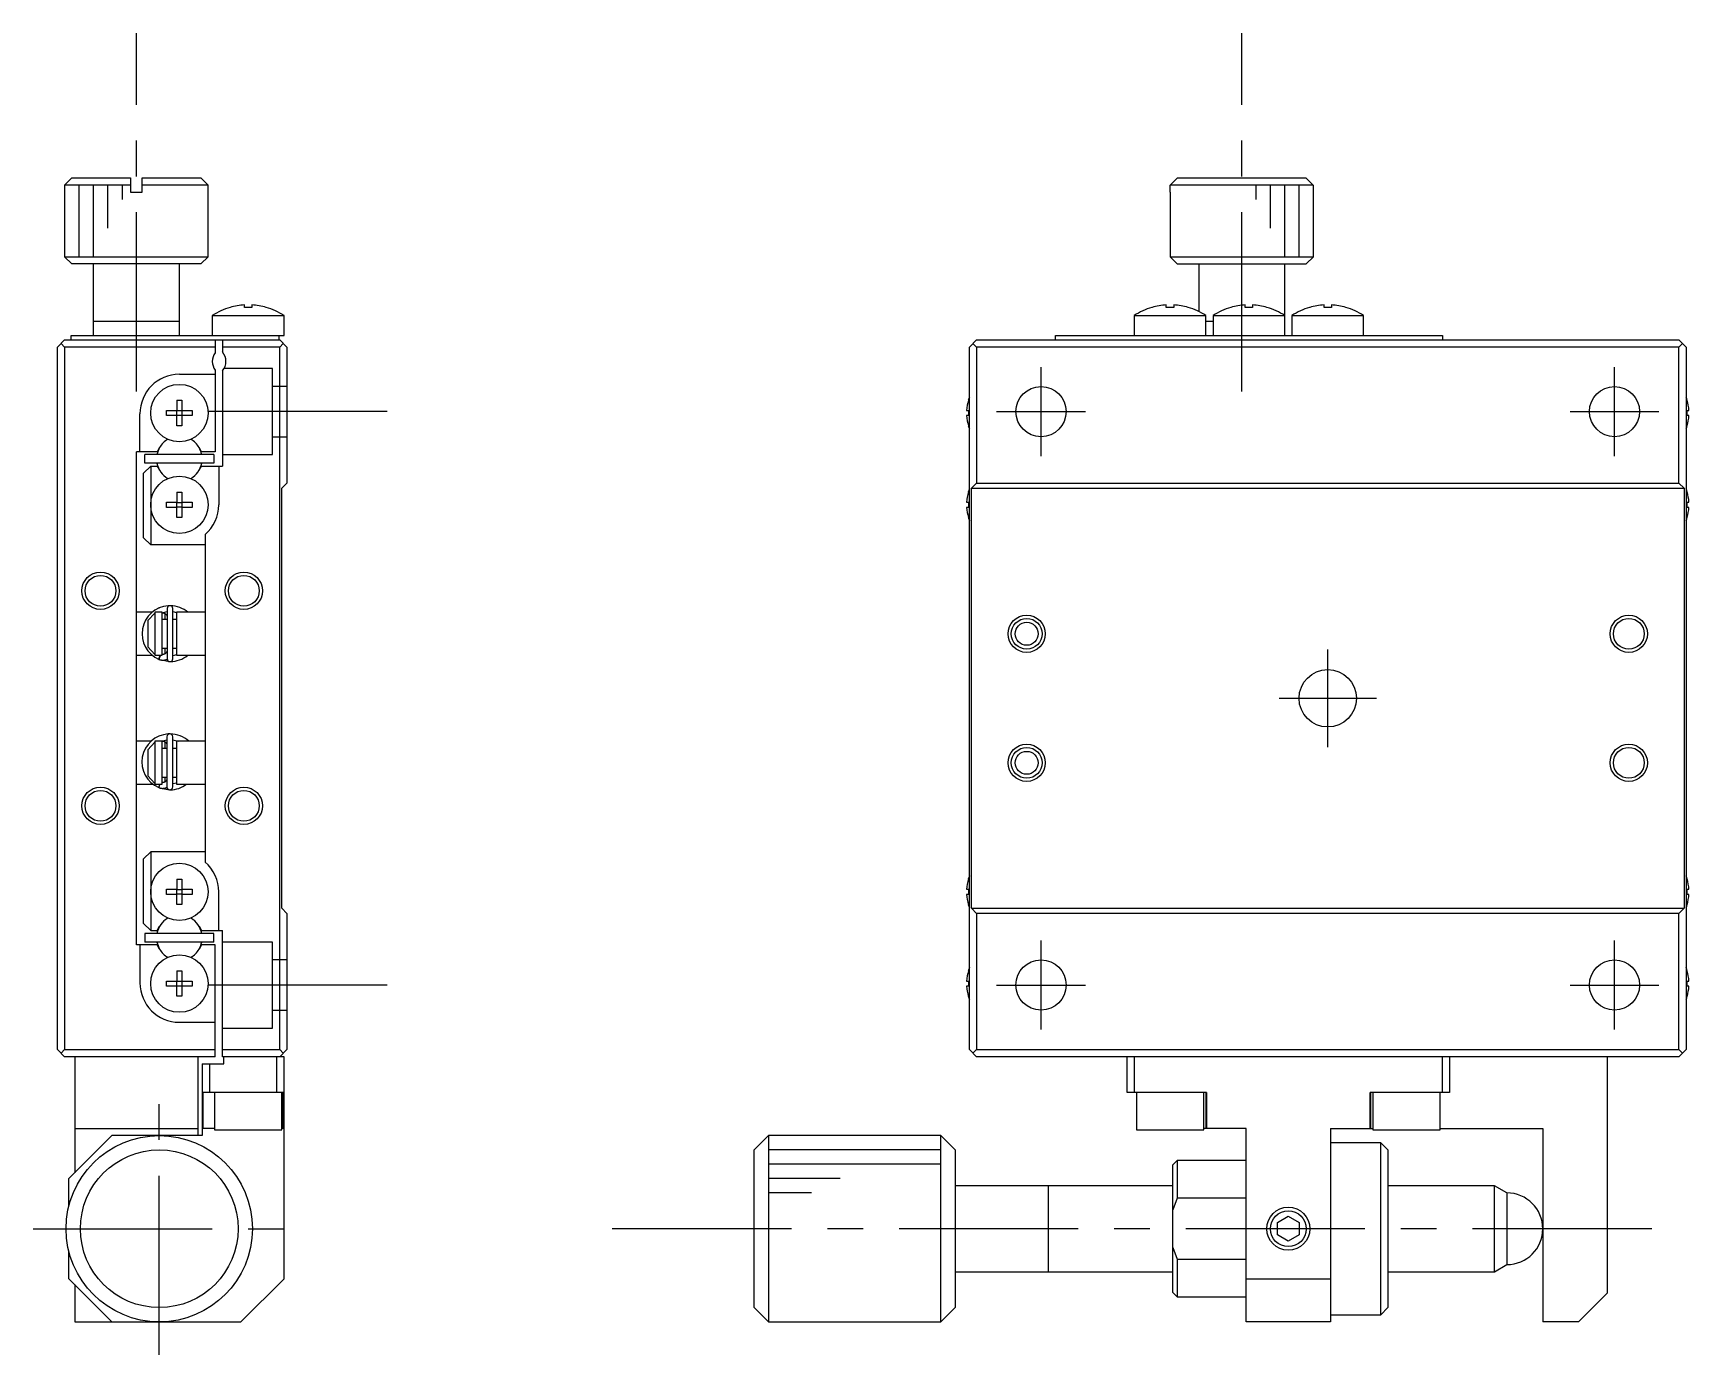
# Model space of a CAD drawing. Extents: x 98 to 394, y -4 to 200.
# Drawn here: x 278.4 to 393.9, y 66.4 to 158.6 of the extents above; entities that cross this region are included whole.
import ezdxf

# ---------------------------------------------------------------- set-up
doc = ezdxf.new("R2010")
doc.units = 0
doc.header["$LTSCALE"] = 10
doc.linetypes.add('CENTER', pattern=[2, 1.25, -0.25, 0.25, -0.25])
doc.linetypes.add('DASHED', pattern=[3.5, 2, -1.5])
doc.layers.get('0').update_dxf_attribs({"linetype": 'CONTINUOUS'})
doc.layers.add('CENTER', color=1, linetype='CENTER')

msp = doc.modelspace()

# ---------------------------------------------------------------- linework, layer by layer
at = {"color": 7, "linetype": 'CONTINUOUS'}
for p, q in [((281.141498, 148.468422), (280.641498, 147.968422)), ((285.241498, 147.968422), (280.641498, 147.968422)), ((280.641498, 147.968422), (280.641498, 142.968422)), ((281.141498, 148.468422), (285.241498, 148.468422)), ((285.241498, 148.468422), (285.241498, 147.468422)), ((286.041498, 148.468422), (290.141498, 148.468422)), ((286.041498, 147.468422), (286.041498, 148.468422)), ((290.641498, 147.968422), (286.041498, 147.968422)), ((290.641498, 147.968422), (290.141498, 148.468422)), ((290.641498, 142.968422), (290.641498, 147.968422)), ((357.762708, 147.968422), (358.264496, 148.468422)), ((357.762708, 147.468422), (357.762708, 147.968422)), ((367.730657, 147.968422), (357.762708, 147.968422)), ((358.264496, 148.468422), (367.22887, 148.468422)), ((367.22887, 148.468422), (367.730657, 147.968422)), ((367.730657, 147.968422), (367.730657, 147.468422)), ((285.241498, 147.468422), (286.041498, 147.468422)), ((357.746683, 147.468422), (357.762708, 147.468422)), ((357.746683, 147.468422), (357.746683, 142.968422)), ((367.730657, 147.468422), (367.746683, 147.468422)), ((367.746683, 142.968422), (367.746683, 147.468422)), ((280.641498, 142.968422), (290.641498, 142.968422)), ((280.641498, 142.968422), (281.141498, 142.468422)), ((290.141498, 142.468422), (281.141498, 142.468422)), ((282.641498, 142.468422), (282.641498, 137.468422)), ((288.641498, 137.468422), (288.641498, 142.468422)), ((290.141498, 142.468422), (290.641498, 142.968422)), ((357.746683, 142.968422), (367.746683, 142.968422)), ((357.746683, 142.968422), (358.246683, 142.468422)), ((358.246683, 142.468422), (367.246683, 142.468422)), ((359.746683, 142.468422), (359.746683, 139.149551)), ((365.746683, 137.468422), (365.746683, 142.468422)), ((367.246683, 142.468422), (367.746683, 142.968422)), ((290.941498, 138.86008), (295.941498, 138.86008)), ((290.941498, 138.86008), (290.941498, 137.468422)), ((292.182908, 139.431003), (292.179565, 139.437858)), ((293.181498, 139.431003), (293.181498, 139.603375)), ((293.701498, 139.431003), (293.181498, 139.431003)), ((293.701498, 139.603375), (293.701498, 139.431003)), ((294.703431, 139.437858), (294.700087, 139.431003)), ((295.941498, 137.468422), (295.941498, 138.86008)), ((355.246683, 138.86008), (355.246683, 137.468422)), ((355.246683, 138.86008), (360.246683, 138.86008)), ((356.488093, 139.431003), (356.48475, 139.437858)), ((357.486683, 139.431003), (357.486683, 139.603375)), ((358.006683, 139.431003), (357.486683, 139.431003)), ((358.006683, 139.603375), (358.006683, 139.431003)), ((359.008616, 139.437858), (359.005272, 139.431003)), ((360.246683, 137.468422), (360.246683, 138.86008)), ((360.746683, 138.86008), (360.746683, 137.468422)), ((360.746683, 138.86008), (365.746683, 138.86008)), ((361.988093, 139.431003), (361.98475, 139.437858)), ((362.986683, 139.431003), (362.986683, 139.603375)), ((363.506683, 139.431003), (362.986683, 139.431003)), ((363.506683, 139.603375), (363.506683, 139.431003)), ((364.508616, 139.437858), (364.505272, 139.431003)), ((366.246683, 138.86008), (366.246683, 137.468422)), ((366.246683, 138.86008), (371.246683, 138.86008)), ((367.488093, 139.431003), (367.48475, 139.437858)), ((368.486683, 139.431003), (368.486683, 139.603375)), ((369.006683, 139.431003), (368.486683, 139.431003)), ((369.006683, 139.603375), (369.006683, 139.431003)), ((370.008616, 139.437858), (370.005272, 139.431003)), ((371.246683, 137.468422), (371.246683, 138.86008)), ((281.091498, 137.168422), (281.091498, 137.468422)), ((281.091498, 137.468422), (295.941498, 137.468422)), ((282.641498, 138.468422), (288.641498, 138.468422)), ((295.591498, 137.468422), (295.591498, 137.168422)), ((349.746683, 137.168422), (349.746683, 137.468422)), ((349.746683, 137.468422), (376.746683, 137.468422)), ((360.246683, 138.468422), (360.746683, 138.468422)), ((376.746683, 137.468422), (376.746683, 137.168422)), ((280.141498, 136.668422), (280.641498, 137.168422)), ((280.141498, 87.668422), (280.141498, 136.668422)), ((280.641498, 136.668422), (280.391498, 136.918422)), ((280.641498, 137.168422), (295.641498, 137.168422)), ((291.141498, 136.668422), (280.641498, 136.668422)), ((280.641498, 136.668422), (280.641498, 87.668422)), ((291.141498, 137.168422), (291.141498, 136.268422)), ((291.641498, 137.168422), (291.641498, 136.32986)), ((295.641498, 136.668422), (291.641498, 136.668422)), ((296.141498, 136.668422), (295.641498, 137.168422)), ((295.891498, 136.918422), (295.641498, 136.668422)), ((295.641498, 87.668422), (295.641498, 136.668422)), ((296.141498, 136.668422), (296.141498, 127.168422)), ((344.246683, 137.168422), (343.746683, 136.668422)), ((343.746683, 87.668422), (343.746683, 136.668422)), ((344.246683, 136.668422), (343.996683, 136.918422)), ((344.246683, 137.168422), (393.246683, 137.168422)), ((344.246683, 136.668422), (344.246683, 127.168422)), ((393.246683, 136.668422), (344.246683, 136.668422)), ((393.746683, 136.668422), (393.246683, 137.168422)), ((393.496683, 136.918422), (393.246683, 136.668422)), ((393.246683, 127.168422), (393.246683, 136.668422)), ((393.746683, 136.668422), (393.746683, 87.668422)), ((288.641498, 134.768422), (291.141498, 134.768422)), ((291.141498, 135.068422), (291.141498, 129.368422)), ((291.641498, 135.006985), (291.641498, 128.368422)), ((288.461498, 132.954784), (288.821498, 132.954784)), ((288.461498, 132.954784), (288.461498, 132.248422)), ((288.821498, 132.954784), (288.821498, 132.248422)), ((343.672539, 132.957038), (343.677161, 132.954784)), ((393.816204, 132.954784), (393.820827, 132.957038)), ((285.891498, 129.368422), (285.891498, 132.018422)), ((287.755136, 131.888422), (287.755136, 132.248422)), ((287.755136, 132.248422), (288.461498, 132.248422)), ((288.461498, 131.888422), (287.755136, 131.888422)), ((288.47187, 132.23805), (288.461498, 132.248422)), ((288.47187, 131.898795), (288.461498, 131.888422)), ((288.461498, 131.182061), (288.461498, 131.888422)), ((288.47187, 132.23805), (288.811126, 132.23805)), ((288.47187, 131.898795), (288.47187, 132.23805)), ((288.811126, 131.898795), (288.47187, 131.898795)), ((288.811126, 132.23805), (288.821498, 132.248422)), ((288.811126, 132.23805), (288.811126, 131.898795)), ((288.811126, 131.898795), (288.821498, 131.888422)), ((288.821498, 132.248422), (289.527859, 132.248422)), ((288.821498, 131.888422), (288.821498, 131.182061)), ((289.527859, 131.888422), (288.821498, 131.888422)), ((289.527859, 132.248422), (289.527859, 131.888422)), ((343.556824, 132.248422), (343.677161, 132.248422)), ((343.677161, 131.888422), (343.556824, 131.888422)), ((343.677161, 132.248422), (343.677161, 131.888422)), ((393.816204, 132.248422), (393.936542, 132.248422)), ((393.816204, 131.888422), (393.816204, 132.248422)), ((393.936542, 131.888422), (393.816204, 131.888422)), ((288.821498, 131.182061), (288.461498, 131.182061)), ((343.677161, 131.182061), (343.672539, 131.179807)), ((393.820827, 131.179807), (393.816204, 131.182061)), ((287.097086, 129.368422), (285.641498, 129.368422)), ((285.641498, 94.968422), (285.641498, 129.368422)), ((287.266683, 129.662172), (287.097086, 129.368422)), ((290.18591, 129.368422), (290.016313, 129.662172)), ((291.141498, 129.368422), (290.18591, 129.368422)), ((286.141498, 127.868422), (286.641498, 128.368422)), ((291.041498, 129.168422), (286.241498, 129.168422)), ((286.241498, 128.568422), (286.241498, 129.168422)), ((291.041498, 128.568422), (286.241498, 128.568422)), ((286.641498, 128.368422), (287.097086, 128.368422)), ((286.641498, 128.368422), (286.641498, 122.868422)), ((287.097086, 128.368422), (287.266683, 128.074672)), ((290.016313, 128.074672), (290.18591, 128.368422)), ((290.18591, 128.368422), (291.641498, 128.368422)), ((291.041498, 129.168422), (291.041498, 128.568422)), ((291.391498, 128.368422), (291.391498, 125.668422)), ((286.141498, 123.368422), (286.141498, 127.868422)), ((295.791498, 126.818422), (296.141498, 127.168422)), ((343.896683, 126.818422), (344.246683, 127.168422)), ((344.246683, 127.168422), (393.246683, 127.168422)), ((393.246683, 127.168422), (393.596683, 126.818422)), ((288.461498, 126.554784), (288.821498, 126.554784)), ((288.461498, 126.554784), (288.461498, 125.848422)), ((288.821498, 126.554784), (288.821498, 125.848422)), ((295.791498, 97.518422), (295.791498, 126.818422)), ((343.672539, 126.557038), (343.677161, 126.554784)), ((343.896683, 97.518422), (343.896683, 126.818422)), ((343.896683, 126.818422), (393.596683, 126.818422)), ((393.596683, 126.818422), (393.596683, 97.518422)), ((393.816204, 126.554784), (393.820827, 126.557038)), ((287.755136, 125.488422), (287.755136, 125.848422)), ((287.755136, 125.848422), (288.461498, 125.848422)), ((288.461498, 125.488422), (287.755136, 125.488422)), ((288.47187, 125.83805), (288.461498, 125.848422)), ((288.47187, 125.498795), (288.461498, 125.488422)), ((288.461498, 124.782061), (288.461498, 125.488422)), ((288.821498, 124.782061), (288.461498, 124.782061)), ((288.47187, 125.83805), (288.811126, 125.83805)), ((288.47187, 125.498795), (288.47187, 125.83805)), ((288.811126, 125.498795), (288.47187, 125.498795)), ((288.811126, 125.83805), (288.821498, 125.848422)), ((288.811126, 125.83805), (288.811126, 125.498795)), ((288.811126, 125.498795), (288.821498, 125.488422)), ((288.821498, 125.848422), (289.527859, 125.848422)), ((288.821498, 125.488422), (288.821498, 124.782061)), ((289.527859, 125.488422), (288.821498, 125.488422)), ((289.527859, 125.848422), (289.527859, 125.488422)), ((343.556824, 125.848422), (343.677161, 125.848422)), ((343.677161, 125.488422), (343.556824, 125.488422)), ((343.677161, 124.782061), (343.672539, 124.779807)), ((343.677161, 125.848422), (343.677161, 125.488422)), ((393.816204, 125.848422), (393.936542, 125.848422)), ((393.816204, 125.488422), (393.816204, 125.848422)), ((393.936542, 125.488422), (393.816204, 125.488422)), ((393.820827, 124.779807), (393.816204, 124.782061)), ((290.441498, 123.58936), (290.441498, 100.747485)), ((286.641498, 122.868422), (286.141498, 123.368422)), ((290.441498, 122.868422), (286.641498, 122.868422)), ((286.736559, 118.168422), (285.641498, 118.168422)), ((286.441498, 117.584938), (286.941498, 118.114106)), ((287.441498, 118.168422), (286.941498, 118.168422)), ((286.941498, 118.168422), (286.941498, 115.168422)), ((287.222774, 118.468434), (287.21252, 118.464012)), ((287.275001, 118.489312), (287.222334, 118.469285)), ((287.441318, 118.127022), (287.789346, 118.214468)), ((287.441484, 118.120171), (287.451269, 118.121797)), ((287.441498, 115.168422), (287.441498, 118.168422)), ((287.451269, 118.121797), (287.46599, 118.123604)), ((287.46599, 118.123604), (287.480788, 118.124656)), ((287.480788, 118.124656), (287.495623, 118.124951)), ((287.495623, 118.124951), (287.510457, 118.124488)), ((287.510457, 118.124488), (287.525249, 118.123267)), ((287.525249, 118.123267), (287.539962, 118.121292)), ((287.539962, 118.121292), (287.554554, 118.118569)), ((287.554554, 118.118569), (287.568989, 118.115105)), ((287.568989, 118.115105), (287.583229, 118.11091)), ((287.583229, 118.11091), (287.597236, 118.105998)), ((287.597236, 118.105998), (287.610974, 118.100381)), ((287.610974, 118.100381), (287.624408, 118.094077)), ((287.624408, 118.094077), (287.637504, 118.087103)), ((287.637504, 118.087103), (287.650229, 118.079478)), ((287.641498, 117.668422), (287.641498, 118.085172)), ((287.650229, 118.079478), (287.662552, 118.071225)), ((287.662552, 118.071225), (287.674443, 118.062366)), ((287.674443, 118.062366), (287.685872, 118.052925)), ((287.685872, 118.052925), (287.696814, 118.042928)), ((287.696814, 118.042928), (287.707242, 118.032401)), ((287.707242, 118.032401), (287.717132, 118.021371)), ((287.717132, 118.021371), (287.726461, 118.009869)), ((287.726461, 118.009869), (287.735209, 117.997923)), ((287.735209, 117.997923), (287.743356, 117.985563)), ((287.743356, 117.985563), (287.750884, 117.972821)), ((287.750884, 117.972821), (287.757776, 117.959727)), ((287.757776, 117.959727), (287.764019, 117.946316)), ((287.764019, 117.946316), (287.769597, 117.932618)), ((287.769597, 117.932618), (287.7745, 117.918667)), ((287.7745, 117.918667), (287.778718, 117.904497)), ((287.778718, 117.904497), (287.782242, 117.890142)), ((287.782242, 117.890142), (287.785064, 117.875635)), ((287.785064, 117.875635), (287.787178, 117.861011)), ((287.787178, 117.861011), (287.788582, 117.846304)), ((287.788582, 117.846304), (287.789271, 117.831548)), ((287.789271, 117.831548), (287.789348, 117.824858)), ((287.789347, 118.426469), (287.789347, 114.926469)), ((287.967408, 118.625242), (287.866784, 118.621616)), ((288.189347, 114.926469), (288.189347, 118.426469)), ((288.18935, 118.21415), (288.441611, 118.159844)), ((290.441498, 118.168422), (288.441498, 118.168422)), ((288.441498, 118.168422), (288.441498, 115.168422)), ((286.441498, 117.584938), (286.441498, 115.751907)), ((287.789347, 117.668422), (287.441498, 117.668422)), ((288.441498, 117.668422), (288.189347, 117.668422)), ((286.941498, 115.222739), (286.441498, 115.751907)), ((287.441498, 115.668422), (287.789347, 115.668422)), ((287.641498, 115.268204), (287.641498, 115.668422)), ((287.787977, 115.499359), (287.786223, 115.484697)), ((287.789019, 115.514091), (287.787977, 115.499359)), ((287.789348, 115.52808), (287.789019, 115.514091)), ((288.189347, 115.668422), (288.441498, 115.668422)), ((285.641498, 115.168422), (286.754838, 115.168422)), ((286.941498, 115.168422), (287.441498, 115.168422)), ((287.213462, 114.888461), (287.283139, 115.116748)), ((287.219, 114.899484), (287.218793, 114.894088)), ((287.218793, 114.894088), (287.219094, 114.889763)), ((287.219713, 114.905918), (287.219, 114.899484)), ((287.219094, 114.889763), (287.219558, 114.887547)), ((287.219558, 114.887547), (287.222334, 114.883653)), ((287.220927, 114.913349), (287.219713, 114.905918)), ((287.222635, 114.921733), (287.220927, 114.913349)), ((287.222334, 114.883653), (287.252724, 114.871499)), ((287.224827, 114.931016), (287.222635, 114.921733)), ((287.227489, 114.941143), (287.224827, 114.931016)), ((287.230605, 114.95205), (287.227489, 114.941143)), ((287.234155, 114.963669), (287.230605, 114.95205)), ((287.238118, 114.97593), (287.234155, 114.963669)), ((287.242468, 114.988757), (287.238118, 114.97593)), ((287.24718, 115.00207), (287.242468, 114.988757)), ((287.252224, 115.015787), (287.24718, 115.00207)), ((287.257569, 115.029824), (287.252224, 115.015787)), ((287.252724, 114.871499), (287.285385, 114.860246)), ((287.263182, 115.044094), (287.257569, 115.029824)), ((287.269028, 115.058508), (287.263182, 115.044094)), ((287.275071, 115.072978), (287.269028, 115.058508)), ((287.274329, 114.863388), (287.962024, 114.727788)), ((287.281274, 115.087415), (287.275071, 115.072978)), ((287.287599, 115.101729), (287.281274, 115.087415)), ((287.283139, 115.116748), (287.308576, 115.168434)), ((287.285385, 114.860246), (287.318557, 114.85064)), ((287.294006, 115.115832), (287.287599, 115.101729)), ((287.300456, 115.129636), (287.294006, 115.115832)), ((287.30691, 115.143058), (287.300456, 115.129636)), ((287.313326, 115.156013), (287.30691, 115.143058)), ((287.319667, 115.168422), (287.313326, 115.156013)), ((287.318557, 114.85064), (287.352159, 114.842706)), ((287.352159, 114.842706), (287.386106, 114.836462)), ((287.386106, 114.836462), (287.420317, 114.831923)), ((287.420317, 114.831923), (287.454707, 114.8291)), ((287.445012, 115.232141), (287.441485, 115.232767)), ((287.459702, 115.230012), (287.445012, 115.232141)), ((287.454707, 114.8291), (287.489192, 114.827998)), ((287.474479, 115.228637), (287.459702, 115.230012)), ((287.489305, 115.228019), (287.474479, 115.228637)), ((287.489192, 114.827998), (287.523689, 114.828622)), ((287.50414, 115.22816), (287.489305, 115.228019)), ((287.518946, 115.229058), (287.50414, 115.22816)), ((287.533682, 115.230709), (287.518946, 115.229058)), ((287.523689, 114.828622), (287.558112, 114.830968)), ((287.54831, 115.23311), (287.533682, 115.230709)), ((287.562792, 115.236251), (287.54831, 115.23311)), ((287.558112, 114.830968), (287.592378, 114.835031)), ((287.577091, 115.240123), (287.562792, 115.236251)), ((287.591171, 115.244715), (287.577091, 115.240123)), ((287.604994, 115.250012), (287.591171, 115.244715)), ((287.592378, 114.835031), (287.626402, 114.840801)), ((287.618528, 115.255999), (287.604994, 115.250012)), ((287.631737, 115.26266), (287.618528, 115.255999)), ((287.626402, 114.840801), (287.660103, 114.848264)), ((287.644591, 115.269974), (287.631737, 115.26266)), ((287.657057, 115.277921), (287.644591, 115.269974)), ((287.669106, 115.286481), (287.657057, 115.277921)), ((287.660103, 114.848264), (287.693397, 114.857403)), ((287.680709, 115.295629), (287.669106, 115.286481)), ((287.69184, 115.305341), (287.680709, 115.295629)), ((287.702472, 115.315592), (287.69184, 115.305341)), ((287.693397, 114.857403), (287.726202, 114.868195)), ((287.712581, 115.326354), (287.702472, 115.315592)), ((287.722145, 115.337602), (287.712581, 115.326354)), ((287.731141, 115.349306), (287.722145, 115.337602)), ((287.726202, 114.868195), (287.75844, 114.880614)), ((287.739551, 115.361437), (287.731141, 115.349306)), ((287.747355, 115.373965), (287.739551, 115.361437)), ((287.754535, 115.386859), (287.747355, 115.373965)), ((287.761078, 115.400089), (287.754535, 115.386859)), ((287.75844, 114.880614), (287.790029, 114.894631)), ((287.766967, 115.413623), (287.761078, 115.400089)), ((287.772191, 115.427427), (287.766967, 115.413623)), ((287.776737, 115.441471), (287.772191, 115.427427)), ((287.780597, 115.455719), (287.776737, 115.441471)), ((287.783761, 115.470139), (287.780597, 115.455719)), ((287.786223, 115.484697), (287.783761, 115.470139)), ((287.790029, 114.894631), (287.791787, 114.895467)), ((288.441632, 115.193236), (288.189375, 115.138488)), ((288.441498, 115.168422), (290.441498, 115.168422)), ((286.658859, 109.168422), (285.641498, 109.168422)), ((286.441498, 108.584938), (286.941498, 109.114106)), ((286.441498, 108.584938), (286.441498, 106.751907)), ((287.574002, 109.168422), (286.941498, 109.168422)), ((286.941498, 109.168422), (286.941498, 106.168422)), ((287.212035, 109.526477), (287.159124, 109.50289)), ((287.264261, 109.547354), (287.211594, 109.527328)), ((287.388672, 109.168536), (287.436552, 109.187309)), ((287.392622, 109.168501), (287.441252, 109.179946)), ((287.436552, 109.187309), (287.778607, 109.272511)), ((287.441252, 109.179946), (287.455251, 109.181646)), ((287.441498, 106.168422), (287.441498, 109.168422)), ((287.778608, 108.668422), (287.441498, 108.668422)), ((287.455251, 109.181646), (287.470049, 109.182699)), ((287.470049, 109.182699), (287.484884, 109.182994)), ((287.484884, 109.182994), (287.499718, 109.182531)), ((287.499718, 109.182531), (287.51451, 109.18131)), ((287.51451, 109.18131), (287.529222, 109.179335)), ((287.529222, 109.179335), (287.543815, 109.176611)), ((287.543815, 109.176611), (287.55825, 109.173147)), ((287.55825, 109.173147), (287.57249, 109.168953)), ((287.57249, 109.168953), (287.586497, 109.16404)), ((287.586497, 109.16404), (287.600235, 109.158424)), ((287.600235, 109.158424), (287.613669, 109.152119)), ((287.613669, 109.152119), (287.626765, 109.145145)), ((287.626765, 109.145145), (287.63949, 109.137521)), ((287.63949, 109.137521), (287.651813, 109.129268)), ((287.641498, 108.668422), (287.641498, 109.136248)), ((287.651813, 109.129268), (287.663704, 109.120408)), ((287.663704, 109.120408), (287.675133, 109.110968)), ((287.675133, 109.110968), (287.686075, 109.10097)), ((287.686075, 109.10097), (287.696503, 109.090443)), ((287.696503, 109.090443), (287.706393, 109.079414)), ((287.706393, 109.079414), (287.715722, 109.067912)), ((287.715722, 109.067912), (287.72447, 109.055965)), ((287.72447, 109.055965), (287.732617, 109.043605)), ((287.732617, 109.043605), (287.740145, 109.030863)), ((287.740145, 109.030863), (287.747037, 109.01777)), ((287.747037, 109.01777), (287.753279, 109.004358)), ((287.753279, 109.004358), (287.758858, 108.99066)), ((287.758858, 108.99066), (287.763761, 108.97671)), ((287.763761, 108.97671), (287.767979, 108.96254)), ((287.767979, 108.96254), (287.771502, 108.948184)), ((287.771502, 108.948184), (287.774324, 108.933677)), ((287.774324, 108.933677), (287.776439, 108.919053)), ((287.776439, 108.919053), (287.777842, 108.904346)), ((287.777842, 108.904346), (287.778532, 108.889591)), ((287.778532, 108.889591), (287.778608, 108.882901)), ((287.778608, 109.484512), (287.778608, 105.984512)), ((287.956669, 109.683285), (287.856044, 109.679658)), ((288.178608, 105.984512), (288.178608, 109.484512)), ((288.441498, 108.668422), (288.178608, 108.668422)), ((288.178611, 109.272192), (288.474434, 109.203959)), ((290.441498, 109.168422), (288.441498, 109.168422)), ((288.441498, 109.168422), (288.441498, 106.168422)), ((288.474434, 109.203959), (288.569319, 109.168558)), ((286.941498, 106.222739), (286.441498, 106.751907)), ((287.448963, 106.288055), (287.441485, 106.289043)), ((287.441498, 106.668422), (287.778608, 106.668422)), ((287.46374, 106.28668), (287.448963, 106.288055)), ((287.478566, 106.286062), (287.46374, 106.28668)), ((287.493401, 106.286202), (287.478566, 106.286062)), ((287.508206, 106.2871), (287.493401, 106.286202)), ((287.522942, 106.288752), (287.508206, 106.2871)), ((287.537571, 106.291152), (287.522942, 106.288752)), ((287.552053, 106.294293), (287.537571, 106.291152)), ((287.566352, 106.298166), (287.552053, 106.294293)), ((287.580432, 106.302757), (287.566352, 106.298166)), ((287.594255, 106.308055), (287.580432, 106.302757)), ((287.607789, 106.314042), (287.594255, 106.308055)), ((287.620998, 106.320702), (287.607789, 106.314042)), ((287.633851, 106.328016), (287.620998, 106.320702)), ((287.646318, 106.335964), (287.633851, 106.328016)), ((287.641498, 106.332845), (287.641498, 106.668422)), ((287.658366, 106.344523), (287.646318, 106.335964)), ((287.66997, 106.353671), (287.658366, 106.344523)), ((287.6811, 106.363383), (287.66997, 106.353671)), ((287.691733, 106.373634), (287.6811, 106.363383)), ((287.701842, 106.384397), (287.691733, 106.373634)), ((287.711406, 106.395645), (287.701842, 106.384397)), ((287.720402, 106.407348), (287.711406, 106.395645)), ((287.728812, 106.419479), (287.720402, 106.407348)), ((287.736615, 106.432007), (287.728812, 106.419479)), ((287.743796, 106.444902), (287.736615, 106.432007)), ((287.750338, 106.458132), (287.743796, 106.444902)), ((287.756228, 106.471665), (287.750338, 106.458132)), ((287.761451, 106.48547), (287.756228, 106.471665)), ((287.765998, 106.499513), (287.761451, 106.48547)), ((287.769858, 106.513761), (287.765998, 106.499513)), ((287.773022, 106.528182), (287.769858, 106.513761)), ((287.775484, 106.54274), (287.773022, 106.528182)), ((287.777238, 106.557402), (287.775484, 106.54274)), ((287.77828, 106.572133), (287.777238, 106.557402)), ((287.778608, 106.586123), (287.77828, 106.572133)), ((288.178608, 106.668422), (288.441498, 106.668422)), ((285.641498, 106.168422), (286.82008, 106.168422)), ((286.941498, 106.168422), (287.441498, 106.168422)), ((287.202724, 105.946506), (287.269506, 106.168426)), ((287.208231, 105.95713), (287.208057, 105.951891)), ((287.208057, 105.951891), (287.208373, 105.947686)), ((287.208893, 105.963373), (287.208231, 105.95713)), ((287.208373, 105.947686), (287.208819, 105.94559)), ((287.208819, 105.94559), (287.211594, 105.941695)), ((287.21004, 105.970581), (287.208893, 105.963373)), ((287.211664, 105.978713), (287.21004, 105.970581)), ((287.211594, 105.941695), (287.241985, 105.929541)), ((287.213756, 105.987719), (287.211664, 105.978713)), ((287.216303, 105.997546), (287.213756, 105.987719)), ((287.21929, 106.008136), (287.216303, 105.997546)), ((287.222701, 106.019425), (287.21929, 106.008136)), ((287.226513, 106.031346), (287.222701, 106.019425)), ((287.230704, 106.043829), (287.226513, 106.031346)), ((287.235251, 106.056798), (287.230704, 106.043829)), ((287.240124, 106.070177), (287.235251, 106.056798)), ((287.245296, 106.083886), (287.240124, 106.070177)), ((287.241985, 105.929541), (287.274646, 105.918288)), ((287.250736, 106.097844), (287.245296, 106.083886)), ((287.25641, 106.111966), (287.250736, 106.097844)), ((287.262286, 106.12617), (287.25641, 106.111966)), ((287.268329, 106.14037), (287.262286, 106.12617)), ((287.26359, 105.921431), (287.951285, 105.785831)), ((287.274502, 106.154482), (287.268329, 106.14037)), ((287.280769, 106.168422), (287.274502, 106.154482)), ((287.274646, 105.918288), (287.307818, 105.908683)), ((287.307818, 105.908683), (287.34142, 105.900749)), ((287.34142, 105.900749), (287.375367, 105.894505)), ((287.375367, 105.894505), (287.409578, 105.889966)), ((287.409578, 105.889966), (287.443968, 105.887142)), ((287.443968, 105.887142), (287.478453, 105.886041)), ((287.478453, 105.886041), (287.51295, 105.886664)), ((287.51295, 105.886664), (287.547373, 105.88901)), ((287.547373, 105.88901), (287.581638, 105.893073)), ((287.581638, 105.893073), (287.615663, 105.898843)), ((287.615663, 105.898843), (287.649364, 105.906307)), ((287.649364, 105.906307), (287.682657, 105.915445)), ((287.682657, 105.915445), (287.715463, 105.926237)), ((287.715463, 105.926237), (287.7477, 105.938657)), ((287.7477, 105.938657), (287.77929, 105.952673)), ((287.77929, 105.952673), (287.781048, 105.953509)), ((288.44165, 106.254609), (288.178635, 106.19653)), ((288.441498, 106.168422), (290.441498, 106.168422)), ((286.141498, 100.968422), (286.641498, 101.468422)), ((286.141498, 96.468422), (286.141498, 100.968422)), ((290.441498, 101.468422), (286.641498, 101.468422)), ((286.641498, 101.468422), (286.641498, 95.968422)), ((288.461498, 99.554784), (288.821498, 99.554784)), ((288.461498, 99.554784), (288.461498, 98.848422)), ((288.821498, 99.554784), (288.821498, 98.848422)), ((343.672539, 99.557038), (343.677161, 99.554784)), ((393.816204, 99.554784), (393.820827, 99.557038)), ((287.755136, 98.488422), (287.755136, 98.848422)), ((287.755136, 98.848422), (288.461498, 98.848422)), ((288.461498, 98.488422), (287.755136, 98.488422)), ((288.47187, 98.83805), (288.461498, 98.848422)), ((288.47187, 98.498795), (288.461498, 98.488422)), ((288.461498, 97.782061), (288.461498, 98.488422)), ((288.47187, 98.83805), (288.811126, 98.83805)), ((288.47187, 98.498795), (288.47187, 98.83805)), ((288.811126, 98.498795), (288.47187, 98.498795)), ((288.811126, 98.83805), (288.821498, 98.848422)), ((288.811126, 98.83805), (288.811126, 98.498795)), ((288.811126, 98.498795), (288.821498, 98.488422)), ((288.821498, 98.848422), (289.527859, 98.848422)), ((288.821498, 98.488422), (288.821498, 97.782061)), ((289.527859, 98.488422), (288.821498, 98.488422)), ((289.527859, 98.848422), (289.527859, 98.488422)), ((291.391498, 95.968422), (291.391498, 98.668422)), ((343.556824, 98.848422), (343.677161, 98.848422)), ((343.677161, 98.488422), (343.556824, 98.488422)), ((343.677161, 98.848422), (343.677161, 98.488422)), ((393.816204, 98.848422), (393.936542, 98.848422)), ((393.816204, 98.488422), (393.816204, 98.848422)), ((393.936542, 98.488422), (393.816204, 98.488422)), ((288.821498, 97.782061), (288.461498, 97.782061)), ((296.141498, 97.168422), (295.791498, 97.518422)), ((296.141498, 97.168422), (296.141498, 87.668422)), ((343.677161, 97.782061), (343.672539, 97.779807)), ((344.246683, 97.168422), (343.896683, 97.518422)), ((343.896683, 97.518422), (393.596683, 97.518422)), ((344.246683, 97.168422), (344.246683, 87.668422)), ((393.246683, 97.168422), (344.246683, 97.168422)), ((393.596683, 97.518422), (393.246683, 97.168422)), ((393.246683, 87.668422), (393.246683, 97.168422)), ((393.820827, 97.779807), (393.816204, 97.782061)), ((286.641498, 95.968422), (286.141498, 96.468422)), ((286.641498, 95.968422), (287.097086, 95.968422)), ((287.097086, 95.968422), (287.266683, 96.262172)), ((290.016313, 96.262172), (290.18591, 95.968422)), ((290.18591, 95.968422), (291.641498, 95.968422)), ((291.641498, 87.168422), (291.641498, 95.968422)), ((287.097086, 94.968422), (285.641498, 94.968422)), ((285.891498, 94.968422), (285.891498, 92.318422)), ((291.041498, 95.768422), (286.241498, 95.768422)), ((286.241498, 95.768422), (286.241498, 95.168422)), ((291.041498, 95.168422), (286.241498, 95.168422)), ((287.266683, 94.674672), (287.097086, 94.968422)), ((290.18591, 94.968422), (290.016313, 94.674672)), ((291.141498, 94.968422), (290.18591, 94.968422)), ((291.041498, 95.168422), (291.041498, 95.768422)), ((291.141498, 87.168422), (291.141498, 94.968422)), ((287.755136, 92.088422), (287.755136, 92.448422)), ((287.755136, 92.448422), (288.461498, 92.448422)), ((288.461498, 93.154784), (288.821498, 93.154784)), ((288.461498, 93.154784), (288.461498, 92.448422)), ((288.47187, 92.43805), (288.461498, 92.448422)), ((288.47187, 92.43805), (288.811126, 92.43805)), ((288.47187, 92.098795), (288.47187, 92.43805)), ((288.811126, 92.43805), (288.821498, 92.448422)), ((288.811126, 92.43805), (288.811126, 92.098795)), ((288.821498, 93.154784), (288.821498, 92.448422)), ((288.821498, 92.448422), (289.527859, 92.448422)), ((289.527859, 92.448422), (289.527859, 92.088422)), ((343.556824, 92.448422), (343.677161, 92.448422)), ((343.672539, 93.157038), (343.677161, 93.154784)), ((343.677161, 92.448422), (343.677161, 92.088422)), ((393.816204, 93.154784), (393.820827, 93.157038)), ((393.816204, 92.448422), (393.936542, 92.448422)), ((393.816204, 92.088422), (393.816204, 92.448422)), ((288.461498, 92.088422), (287.755136, 92.088422)), ((288.47187, 92.098795), (288.461498, 92.088422)), ((288.461498, 91.382061), (288.461498, 92.088422)), ((288.821498, 91.382061), (288.461498, 91.382061)), ((288.811126, 92.098795), (288.47187, 92.098795)), ((288.811126, 92.098795), (288.821498, 92.088422)), ((288.821498, 92.088422), (288.821498, 91.382061)), ((289.527859, 92.088422), (288.821498, 92.088422)), ((343.677161, 92.088422), (343.556824, 92.088422)), ((343.677161, 91.382061), (343.672539, 91.379807)), ((393.936542, 92.088422), (393.816204, 92.088422)), ((393.820827, 91.379807), (393.816204, 91.382061)), ((288.641498, 89.568422), (291.141498, 89.568422)), ((280.641498, 87.168422), (280.141498, 87.668422)), ((280.391498, 87.418422), (280.641498, 87.668422)), ((280.641498, 87.668422), (291.141498, 87.668422)), ((291.141498, 87.168422), (280.641498, 87.168422)), ((281.341498, 87.168422), (281.341498, 79.068422)), ((289.941498, 87.168422), (289.941498, 81.668422)), ((290.241498, 86.668422), (290.241498, 81.668422)), ((290.241498, 86.668422), (291.741498, 86.668422)), ((290.741498, 86.668422), (290.741498, 84.668422)), ((291.641498, 87.668422), (295.641498, 87.668422)), ((295.941498, 87.168422), (291.641498, 87.168422)), ((291.741498, 86.668422), (291.741498, 87.168422)), ((295.441498, 84.668422), (295.441498, 87.168422)), ((295.641498, 87.668422), (295.891498, 87.418422)), ((296.141498, 87.668422), (295.641498, 87.168422)), ((295.941498, 71.668422), (295.941498, 87.168422)), ((343.746683, 87.668422), (344.246683, 87.168422)), ((343.996683, 87.418422), (344.246683, 87.668422)), ((344.246683, 87.668422), (393.246683, 87.668422)), ((393.246683, 87.168422), (344.246683, 87.168422)), ((354.746683, 84.668422), (354.746683, 87.168422)), ((355.246683, 87.168422), (355.246683, 84.668422)), ((376.746683, 84.668422), (376.746683, 87.168422)), ((377.246683, 87.168422), (377.246683, 84.668422)), ((388.246683, 87.168422), (388.246683, 70.668422)), ((393.246683, 87.668422), (393.496683, 87.418422)), ((393.246683, 87.168422), (393.746683, 87.668422)), ((295.941498, 84.668422), (290.241498, 84.668422)), ((290.281761, 84.668422), (290.281761, 82.168422)), ((291.091498, 84.668422), (291.091498, 82.068422)), ((295.791498, 82.068422), (295.791498, 84.668422)), ((295.872319, 82.168422), (295.872319, 84.668422)), ((360.29421, 84.668422), (354.746683, 84.668422)), ((355.396683, 84.668422), (355.396683, 82.068422)), ((360.096683, 82.068422), (360.096683, 84.668422)), ((360.264838, 82.168422), (360.264838, 84.668422)), ((360.29421, 84.668422), (360.29421, 82.168422)), ((371.699155, 82.168422), (371.699155, 84.668422)), ((377.246683, 84.668422), (371.699155, 84.668422)), ((371.728527, 84.668422), (371.728527, 82.168422)), ((371.896683, 84.668422), (371.896683, 82.068422)), ((376.596683, 82.068422), (376.596683, 84.668422)), ((281.341498, 82.168422), (289.941498, 82.168422)), ((291.091498, 82.168422), (290.241498, 82.168422)), ((291.091498, 82.068422), (295.791498, 82.068422)), ((295.941498, 82.168422), (295.791498, 82.168422)), ((355.396683, 82.068422), (360.096683, 82.068422)), ((363.046683, 82.168422), (360.096683, 82.168422)), ((363.046683, 68.668422), (363.046683, 82.168422)), ((368.946683, 82.168422), (371.896683, 82.168422)), ((368.946683, 82.168422), (368.946683, 68.668422)), ((371.896683, 82.068422), (376.596683, 82.068422)), ((376.596683, 82.168422), (383.746683, 82.168422)), ((383.746683, 82.168422), (383.746683, 68.668422)), ((283.941498, 81.668422), (280.941498, 78.668422)), ((290.241498, 81.668422), (283.941498, 81.668422)), ((329.746683, 81.668422), (328.746683, 80.668422)), ((329.746683, 81.668422), (329.746683, 68.668422)), ((341.746683, 81.668422), (329.746683, 81.668422)), ((342.746683, 80.668422), (341.746683, 81.668422)), ((341.746683, 68.668422), (341.746683, 81.668422)), ((372.446683, 81.168422), (368.946683, 81.168422)), ((372.446683, 69.168422), (372.446683, 81.168422)), ((372.946683, 80.668422), (372.446683, 81.168422)), ((328.746683, 69.668422), (328.746683, 80.668422)), ((342.746683, 80.668422), (342.746683, 69.668648)), ((358.246683, 79.918422), (357.946683, 79.618422)), ((358.246683, 79.918422), (358.246683, 77.289743)), ((363.046683, 79.918422), (358.246683, 79.918422)), ((372.946683, 80.668422), (372.946683, 69.668422)), ((280.941498, 76.768422), (280.941498, 78.668422)), ((357.946683, 70.718422), (357.946683, 79.618422)), ((357.946663, 78.168422), (342.746683, 78.168422)), ((349.246683, 78.168428), (349.246683, 72.168417)), ((380.380657, 78.168422), (372.946702, 78.168422)), ((380.380657, 72.168546), (380.380657, 78.168422)), ((381.246683, 77.668422), (380.380657, 78.168422)), ((381.246683, 77.668422), (381.246683, 72.668525)), ((358.246683, 77.289743), (357.946683, 76.487513)), ((363.046683, 77.289743), (358.246683, 77.289743)), ((365.246683, 75.601435), (365.996683, 76.034448)), ((365.246683, 74.73541), (365.246683, 75.601435)), ((365.996683, 76.034448), (366.746683, 75.601435)), ((366.746683, 75.601435), (366.746683, 74.73541)), ((365.996683, 74.302397), (365.246683, 74.73541)), ((366.746683, 74.73541), (365.996683, 74.302397)), ((280.941498, 71.668422), (280.941498, 73.568422)), ((357.946683, 73.849332), (358.246683, 73.047102)), ((358.246683, 73.047102), (358.246683, 70.418422)), ((358.246683, 73.047102), (363.046683, 73.047102)), ((280.941498, 71.668422), (283.941498, 68.668422)), ((292.941498, 68.668422), (295.941498, 71.668422)), ((342.746683, 72.168422), (357.946663, 72.168422)), ((363.046683, 71.668422), (368.946683, 71.668422)), ((372.946702, 72.168422), (380.380657, 72.168422)), ((380.380657, 72.168422), (381.246683, 72.668422)), ((281.341498, 71.268422), (281.341498, 68.668422)), ((357.946683, 70.718422), (358.246683, 70.418422)), ((386.246683, 68.668422), (388.246683, 70.668422)), ((328.746683, 69.668422), (329.746683, 68.668422)), ((341.746683, 68.668422), (342.746683, 69.668422)), ((358.246683, 70.418422), (363.046683, 70.418422)), ((372.446683, 69.168422), (372.946683, 69.668422)), ((281.341498, 68.668422), (292.941498, 68.668422)), ((329.746683, 68.668422), (341.746683, 68.668422)), ((368.946683, 68.668422), (363.046683, 68.668422)), ((368.946683, 69.168422), (372.446683, 69.168422)), ((386.246683, 68.668422), (383.746683, 68.668422))]:
    msp.add_line(p, q, dxfattribs=at)
at = {"color": 3, "linetype": 'CONTINUOUS'}
for p, q in [((281.641498, 147.968422), (281.641498, 142.968422)), ((282.641498, 147.968422), (282.641498, 142.968422)), ((283.641498, 147.968422), (283.641498, 144.968422)), ((284.641498, 147.968422), (284.641498, 146.968422)), ((363.746683, 146.968422), (363.746683, 147.968422)), ((364.746683, 144.968422), (364.746683, 147.968422)), ((365.746683, 142.968422), (365.746683, 147.968422)), ((366.746683, 142.968422), (366.746683, 147.968422)), ((341.746683, 80.668422), (329.746683, 80.668422)), ((341.746683, 79.668422), (329.746683, 79.668422)), ((334.746683, 78.668422), (329.746683, 78.668422)), ((332.746683, 77.668422), (329.746683, 77.668422))]:
    msp.add_line(p, q, dxfattribs=at)
at = {"color": 3, "linetype": 'DASHED'}
for p, q in [((295.141498, 135.168422), (291.757229, 135.168422)), ((295.141498, 129.168422), (295.141498, 135.168422)), ((296.141498, 133.918422), (295.141498, 133.918422)), ((295.141498, 130.418422), (296.141498, 130.418422)), ((291.641498, 129.168422), (295.141498, 129.168422)), ((295.141498, 95.168422), (291.641498, 95.168422)), ((295.141498, 89.168422), (295.141498, 95.168422)), ((296.141498, 93.918422), (295.141498, 93.918422)), ((295.141498, 90.418422), (296.141498, 90.418422)), ((291.641498, 89.168422), (295.141498, 89.168422))]:
    msp.add_line(p, q, dxfattribs=at)
at = {"color": 7, "linetype": 'CONTINUOUS'}
for centre, radius in [((288.641498, 132.068422), 2), ((348.746683, 132.168422), 1.75), ((388.746683, 132.168422), 1.75), ((288.641498, 125.668422), 2), ((283.141498, 119.668422), 1.075), ((293.141498, 119.668422), 1.075), ((347.746683, 116.668422), 1.075), ((347.746683, 116.668422), 0.8), ((389.746683, 116.668422), 1.075), ((368.746683, 112.168422), 2), ((347.746683, 107.668422), 1.075), ((389.746683, 107.668422), 1.075), ((347.746683, 107.668422), 0.8), ((283.141498, 104.668422), 1.075), ((293.141498, 104.668422), 1.075), ((288.641498, 98.668422), 2), ((288.641498, 92.268422), 2), ((348.746683, 92.168422), 1.75), ((388.746683, 92.168422), 1.75), ((287.241498, 75.168422), 6.5), ((287.241498, 75.168422), 5.5), ((365.996683, 75.168422), 1.25)]:
    msp.add_circle(centre, radius, dxfattribs=at)
at = {"color": 3, "linetype": 'CONTINUOUS'}
for centre, radius in [((283.141498, 119.668422), 1.3), ((293.141498, 119.668422), 1.3), ((347.746683, 116.668422), 1.3), ((389.746683, 116.668422), 1.3), ((347.746683, 107.668422), 1.3), ((389.746683, 107.668422), 1.3), ((283.141498, 104.668422), 1.3), ((293.141498, 104.668422), 1.3), ((365.996683, 75.168422), 1.5)]:
    msp.add_circle(centre, radius, dxfattribs=at)
at = {"color": 7, "linetype": 'CONTINUOUS'}
for centre, radius, start, end in [((293.441498, 135.118422), 4.5, 106.285843, 123.748989), ((293.441498, 135.118422), 4.492483, 93.317816, 106.26943), ((293.441498, 135.118422), 4.492483, 73.73057, 86.682184), ((293.441498, 135.118422), 4.5, 56.251011, 73.714157), ((357.746683, 135.118422), 4.5, 106.285843, 123.748989), ((357.746683, 135.118422), 4.492483, 93.317816, 106.26943), ((357.746683, 135.118422), 4.492483, 73.73057, 86.682184), ((357.746683, 135.118422), 4.5, 56.251011, 73.714157), ((363.246683, 135.118422), 4.5, 106.285843, 123.748989), ((363.246683, 135.118422), 4.492483, 93.317816, 106.26943), ((363.246683, 135.118422), 4.492483, 73.73057, 86.682184), ((363.246683, 135.118422), 4.5, 56.251011, 73.714157), ((368.746683, 135.118422), 4.5, 106.285843, 123.748989), ((368.746683, 135.118422), 4.492483, 93.317816, 106.26943), ((368.746683, 135.118422), 4.492483, 73.73057, 86.682184), ((368.746683, 135.118422), 4.5, 56.251011, 73.714157), ((290.891498, 135.668422), 1, 318.590378, 41.409622), ((291.941498, 135.668422), 1, 143.130102, 216.869898), ((288.641498, 132.018422), 2.75, 90, 180), ((346.746683, 132.068422), 3.194933, 163.893288, 176.770291), ((346.746683, 132.068422), 3.2, 159.635865, 163.877467), ((390.746683, 132.068422), 3.2, 16.122533, 20.364135), ((390.746683, 132.068422), 3.194933, 3.229709, 16.106712), ((346.746683, 132.068422), 3.194933, 183.229709, 196.106712), ((390.746683, 132.068422), 3.194933, 343.893288, 356.770291), ((346.746683, 132.068422), 3.2, 196.122533, 200.364135), ((390.746683, 132.068422), 3.2, 339.635865, 343.877467), ((288.641498, 128.868421), 1.5875, 150, 169.10691), ((288.641498, 128.868422), 1.5875, 135, 150), ((288.756498, 128.753613), 1.75, 121.886504, 135.004406), ((288.641498, 128.868421), 1.5875, 120.433182, 134.999974), ((288.641498, 128.868421), 1.5875, 45.000026, 59.566818), ((288.526498, 128.753613), 1.75, 44.995594, 58.113496), ((288.641498, 128.868422), 1.5875, 30, 45), ((288.641498, 128.868421), 1.5875, 10.89309, 30), ((288.641498, 128.868421), 1.5875, 190.893016, 239.566737), ((288.641498, 128.868421), 1.5875, 300.433263, 349.106984), ((288.756498, 128.983232), 1.75, 224.995594, 238.113496), ((288.526498, 128.983232), 1.75, 301.886504, 315.004406), ((346.746683, 125.668422), 3.194933, 163.893288, 176.770291), ((346.746683, 125.668422), 3.2, 159.635865, 163.877467), ((390.746683, 125.668422), 3.2, 16.122533, 20.364135), ((390.746683, 125.668422), 3.194933, 3.229709, 16.106712), ((288.641498, 125.668422), 2.75, 310.885193, 0), ((346.746683, 125.668422), 3.194933, 183.229709, 196.106712), ((346.746683, 125.668422), 3.2, 196.122533, 200.364135), ((390.746683, 125.668422), 3.2, 339.635865, 343.877467), ((390.746683, 125.668422), 3.194933, 343.893288, 356.770291), ((287.989816, 116.676368), 1.949135, 93.61900351, 246.81936875), ((287.989347, 118.426469), 0.2, 0, 180), ((287.989585, 116.677983), 1.947318, 49.957352, 89.186904), ((287.989347, 114.926469), 0.2, 180, 0), ((287.987428, 116.681851), 1.954341, 270.753242, 309.236663), ((287.979076, 107.73441), 1.949135, 93.61900351, 246.81936875), ((287.978608, 109.484512), 0.2, 0, 180), ((287.978769, 107.735537), 1.947808, 47.380449, 89.184842), ((287.978608, 105.984512), 0.2, 180, 0), ((287.976317, 107.741829), 1.95628, 270.763408, 306.440289), ((288.641498, 98.668422), 2.75, 0, 49.114807), ((346.746683, 98.668422), 3.194933, 163.893288, 176.770291), ((346.746683, 98.668422), 3.2, 159.635865, 163.877467), ((390.746683, 98.668422), 3.2, 16.122533, 20.364135), ((390.746683, 98.668422), 3.194933, 3.229709, 16.106712), ((346.746683, 98.668422), 3.194933, 183.229709, 196.106712), ((390.746683, 98.668422), 3.194933, 343.893288, 356.770291), ((346.746683, 98.668422), 3.2, 196.122533, 200.364135), ((390.746683, 98.668422), 3.2, 339.635865, 343.877467), ((288.641498, 95.468423), 1.5875, 120.433263, 169.106984), ((288.756498, 95.353613), 1.75, 121.886504, 135.004406), ((288.641498, 95.468423), 1.5875, 10.893016, 59.566737), ((288.526498, 95.353613), 1.75, 44.995594, 58.113496), ((288.641498, 95.468423), 1.5875, 190.89309, 210), ((288.641498, 95.468423), 1.5875, 329.999969, 349.10691), ((288.641498, 95.468422), 1.5875, 210, 225), ((288.641498, 95.468423), 1.5875, 225.000026, 239.566818), ((288.756498, 95.583232), 1.75, 224.995594, 238.113496), ((288.641498, 95.468423), 1.5875, 300.433182, 314.999974), ((288.526498, 95.583232), 1.75, 301.886504, 315.004406), ((288.641498, 95.468422), 1.5875, 315, 330), ((346.746683, 92.268422), 3.194933, 163.893288, 176.770291), ((346.746683, 92.268422), 3.2, 159.635865, 163.877467), ((390.746683, 92.268422), 3.2, 16.122533, 20.364135), ((390.746683, 92.268422), 3.194933, 3.229709, 16.106712), ((288.641498, 92.318422), 2.75, 180, 270), ((346.746683, 92.268422), 3.194933, 183.229709, 196.106712), ((346.746683, 92.268422), 3.2, 196.122533, 200.364135), ((390.746683, 92.268422), 3.2, 339.635865, 343.877467), ((390.746683, 92.268422), 3.194933, 343.893288, 356.770291), ((381.246683, 75.168422), 2.5, 270, 90)]:
    msp.add_arc(centre, radius, start, end, dxfattribs=at)
at = {"layer": 'CENTER', "color": 1, "linetype": 'CENTER'}
for p, q in [((285.641498, 133.568422), (285.641498, 158.568422)), ((362.746683, 133.568422), (362.746683, 158.568422)), ((348.746683, 129.068422), (348.746683, 135.268422)), ((388.746683, 129.068422), (388.746683, 135.268422)), ((303.141498, 132.168422), (288.141498, 132.168422)), ((345.646683, 132.168422), (351.846683, 132.168422)), ((385.646683, 132.168422), (391.846683, 132.168422)), ((368.746683, 108.768422), (368.746683, 115.568422)), ((365.346683, 112.168422), (372.146683, 112.168422)), ((348.746683, 89.068422), (348.746683, 95.268422)), ((388.746683, 89.068422), (388.746683, 95.268422)), ((303.141498, 92.168422), (288.141498, 92.168422)), ((345.646683, 92.168422), (351.846683, 92.168422)), ((385.646683, 92.168422), (391.846683, 92.168422)), ((287.241498, 66.368422), (287.241498, 83.968422)), ((278.441498, 75.168422), (296.041498, 75.168422)), ((391.341612, 75.168422), (316.341612, 75.168422))]:
    msp.add_line(p, q, dxfattribs=at)

doc.saveas('drawing.dxf')
